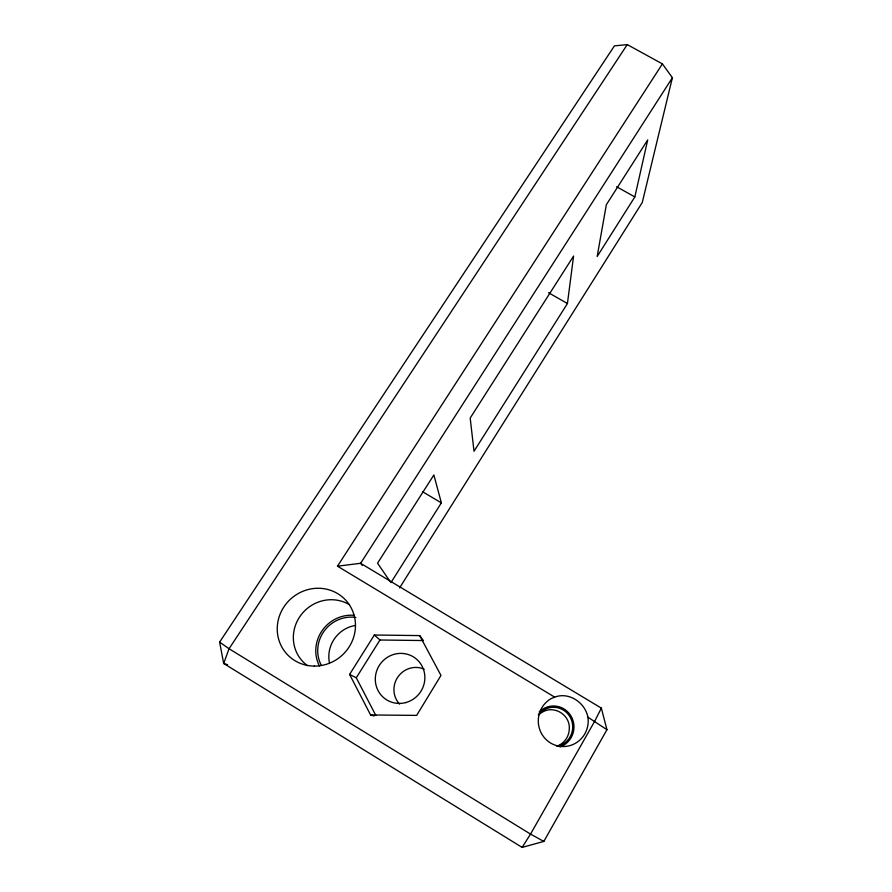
<?xml version="1.0" encoding="UTF-8"?>
<svg xmlns="http://www.w3.org/2000/svg" width="892" height="892" viewBox="0 0 892 892"><rect width="100%" height="100%" fill="white"/><g stroke="black" fill="none" stroke-linecap="round" stroke-linejoin="round"><path stroke-width="1.34" d="M567.435 303.514L573.589 256.049L470.184 418.069L474.009 451.263L567.435 303.514L548.513 292.699M634.836 196.942L647.703 139.921L606.337 204.736L597.172 256.495L634.836 196.942L616.606 186.729M662.41 63.889L337.488 566.186L360.624 563.298L601.353 708.125L606.939 729.701L543.83 841.424L522.132 847.4L223.68 663.481L219.61 642.117L614.432 45.871L627.254 44.6L662.41 63.889L672.39 77.716L642.262 202.506L399.571 587.928M601.353 708.125L594.696 721.26L530.539 834.098L522.132 847.4M374.105 715.964L370.593 714.96L349.586 674.419L374.35 635.015L419.686 635.595L423.399 640.545L379.959 639.999L374.35 635.015M375.811 715.429L356.276 677.786L379.959 639.999M390.908 582.654L441.362 502.876L433.869 474.957L377.55 563.198L390.116 581.517M672.39 77.716L360.624 563.298L362.286 565.461M627.254 44.6L229.054 648.74L223.68 663.481L227.616 664.741M554.679 697.143L551.044 698.637A25.589 24.976 -89.8 0 0 539.705 729.478A25.589 24.976 -89.8 0 0 567.412 746.191A25.589 24.976 -89.8 0 0 588.229 721.059C588.174 704.803 570.2 691.088 554.679 697.143L337.488 566.186M370.593 714.96L416.653 715.395L440.971 675.434L419.686 635.595M349.586 674.419L356.276 677.786M543.83 841.424L530.539 834.098L229.054 648.74L219.61 642.117M422.596 491.737L441.362 502.876M587.728 717.068L606.939 729.701M329.46 662.845A30.975 29.815 -47 0 1 355.462 625.426M399.56 704.067A21.787 21.118 -56.4 0 1 397.999 676.816A21.787 21.118 -56.4 0 1 424.157 669.145M319.425 665.989A34.866 33.506 -45.7 0 1 322.045 630.767A34.866 33.506 -45.7 0 1 354.28 615.313M307.506 665.677A37.107 35.535 -43.3 0 1 300.047 616.316A37.107 35.535 -43.3 0 1 349.564 604.765M321.165 665.042A32.892 31.61 -45.7 0 1 324.164 631.057A32.892 31.61 -45.7 0 1 355.83 617.431M556.786 746.18A18.654 18.186 -86.7 0 0 569.297 728.574C570.144 714.838 554.021 704.847 542.247 712.217A18.654 18.186 -86.7 0 0 538.445 715.128M538.433 714.804A19.702 19.211 -87.3 0 1 569.598 716.209A19.702 19.211 -87.3 0 1 558.292 746.058M539.225 711.961A21.018 20.483 -87.3 0 1 571.025 716.086A21.018 20.483 -87.3 0 1 559.897 746.95M314.307 666.101A39.906 38.122 -41.8 0 0 351.214 607.954A39.906 38.122 -41.8 0 0 283.545 607.485A39.906 38.122 -41.8 0 0 314.307 666.101M405.57 702.617A25.31 24.497 -53.2 0 0 418.292 660.849A25.31 24.497 -53.2 0 0 376.413 671.721A25.31 24.497 -53.2 0 0 405.57 702.617"/></g></svg>
